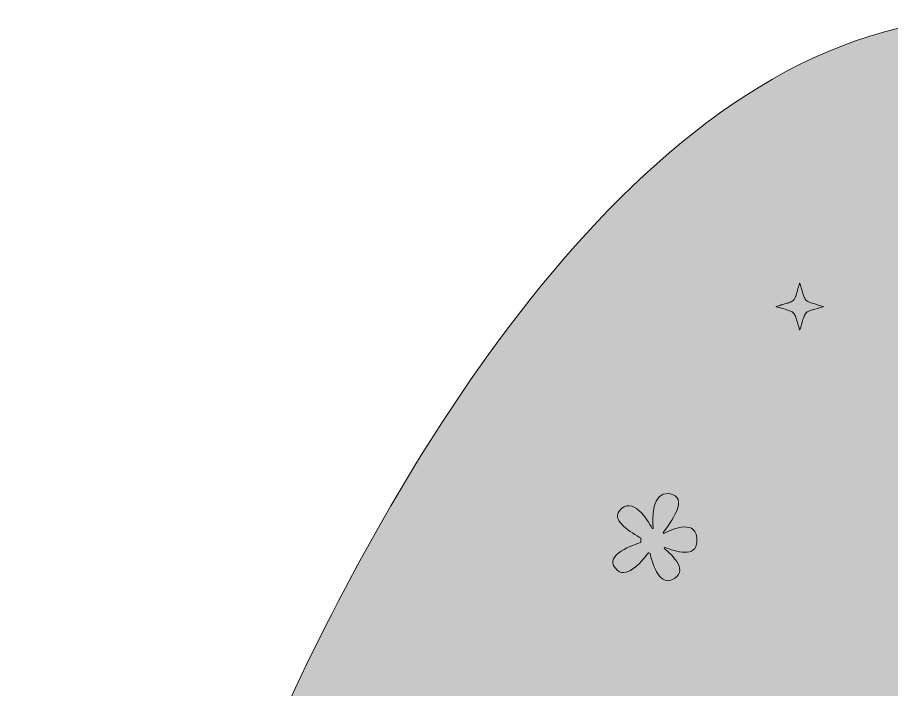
# Model space of a CAD drawing. Extents: x 187 to 822, y -943 to -57.
# Drawn here: x 186.9 to 472.7, y -277.3 to -57.4 of the extents above; entities that cross this region are included whole.
import ezdxf

# ---------------------------------------------------------------- set-up
doc = ezdxf.new("R2010")
doc.units = 0
doc.header["$MEASUREMENT"] = 0
doc.layers.add('Layer 1', color=7, linetype='Continuous', lineweight=0)

# ---------------------------------------------------------------- blocks, each defined once
blk = doc.blocks.new('Block_2')
at = {"layer": 'Layer 1', "true_color": 0xffdab2, "transparency": 33554687}
h = blk.add_hatch(color=41, dxfattribs=at)
h.dxf.hatch_style = 2
edge = h.paths.add_edge_path()
edge.add_spline(control_points=[(565.37, -640.32), (565.37, -640.32), (557.12, -663.87), (547.34, -684.68), (563.15, -692.56), (580.81, -706.08), (596.33, -729.27), (596.33, -729.27), (633.67, -787.58), (603.46, -833.32), (603.46, -833.32), (580.8, -870.66), (515.35, -876.95), (515.35, -876.95), (448.79, -881.36), (414.84, -845.11), (413.49, -843.66), (412.12, -842.25), (410.74, -840.84), (404.61, -834.58), (385.74, -810.92), (397.57, -766.7), (406.01, -735.15), (425.76, -707.67), (453.24, -690), (455.97, -688.24), (458.83, -686.55), (461.79, -684.97), (451.95, -664.09), (443.63, -640.32), (443.63, -640.32), (375.42, -693.23), (385.48, -662.18), (385.48, -662.18), (385.48, -662.18), (402.09, -551.54), (455, -567.72), (491.97, -579.03), (497.35, -638.99), (497.23, -674.11), (498.54, -674.01), (499.86, -673.93), (501.19, -673.9), (501.78, -673.89), (502.37, -673.87), (502.96, -673.85), (504.21, -673.8), (507.31, -673.75), (511.77, -674.19), (511.65, -639.08), (517, -579.03), (554, -567.72), (606.91, -551.54), (623.53, -662.18), (623.53, -662.18), (623.53, -662.18), (633.59, -693.23), (565.37, -640.32)], knot_values=[0, 0, 0, 0, 1, 1, 1, 2, 2, 2, 3, 3, 3, 4, 4, 4, 5, 5, 5, 6, 6, 6, 7, 7, 7, 8, 8, 8, 9, 9, 9, 10, 10, 10, 11, 11, 11, 12, 12, 12, 13, 13, 13, 14, 14, 14, 15, 15, 15, 16, 16, 16, 17, 17, 17, 18, 18, 18, 19, 19, 19, 19], degree=3, periodic=0)
edge = h.paths.add_edge_path()
edge.add_spline(control_points=[(488.09, -108.92), (497.15, -99.86), (511.85, -99.86), (520.92, -108.92), (529.98, -117.99), (529.98, -132.69), (520.92, -141.76), (511.85, -150.82), (497.15, -150.82), (488.09, -141.76), (479.02, -132.69), (479.02, -117.99), (488.09, -108.92)], knot_values=[0, 0, 0, 0, 1, 1, 1, 2, 2, 2, 3, 3, 3, 4, 4, 4, 4], degree=3, periodic=0)
edge = h.paths.add_edge_path()
edge.add_spline(control_points=[(819.71, -579.14), (818.96, -571.71), (818.03, -564.08), (816.93, -556.28), (811.22, -515.72), (801.04, -470.51), (787.4, -424.77), (785.55, -418.49), (783.61, -412.18), (781.63, -405.91), (778.01, -394.48), (774.19, -383.06), (770.18, -371.69), (768.01, -365.6), (765.82, -359.53), (763.56, -353.48), (753.72, -327.14), (742.93, -301.36), (731.37, -276.93), (726.26, -266.11), (720.42, -254.35), (713.86, -242.04), (711.16, -236.96), (708.34, -231.8), (705.41, -226.57), (700.31, -217.51), (694.87, -208.27), (689.1, -199.04), (686.08, -194.24), (682.98, -189.41), (679.82, -184.63), (636.32, -119.2), (576.27, -57.42), (504.51, -57.42), (397.44, -57.42), (316.41, -194.96), (277.64, -276.93), (270.05, -292.95), (262.8, -309.53), (255.94, -326.5), (253.74, -331.92), (251.6, -337.36), (249.49, -342.84), (245.61, -352.91), (241.86, -363.07), (238.27, -373.29), (236.35, -378.73), (234.5, -384.19), (232.66, -389.66), (217.37, -435.48), (205.2, -481.83), (197.27, -524.53), (196.22, -530.24), (195.23, -535.9), (194.32, -541.46), (192.58, -552.25), (191.12, -562.77), (189.96, -572.91), (189.3, -578.79), (188.74, -584.54), (188.3, -590.15), (187.37, -601.51), (186.9, -612.34), (186.9, -622.5), (186.9, -655.72), (191.94, -687.76), (201.33, -717.91), (203.53, -725.07), (206, -732.11), (208.7, -739.02), (213.96, -752.58), (220.12, -765.67), (227.12, -778.25), (231.19, -785.61), (235.56, -792.78), (240.17, -799.75), (297.16, -885.8), (394.38, -942.58), (504.51, -942.58), (670.97, -942.58), (807.94, -812.84), (821.07, -648.43), (821.74, -640.04), (822.08, -631.59), (822.1, -623.05), (822.1, -623.05), (822.1, -622.5), (822.1, -622.5), (822.1, -609.1), (821.28, -594.56), (819.71, -579.14)], knot_values=[0, 0, 0, 0, 1, 1, 1, 2, 2, 2, 3, 3, 3, 4, 4, 4, 5, 5, 5, 6, 6, 6, 7, 7, 7, 8, 8, 8, 9, 9, 9, 10, 10, 10, 11, 11, 11, 12, 12, 12, 13, 13, 13, 14, 14, 14, 15, 15, 15, 16, 16, 16, 17, 17, 17, 18, 18, 18, 19, 19, 19, 20, 20, 20, 21, 21, 21, 22, 22, 22, 23, 23, 23, 24, 24, 24, 25, 25, 25, 26, 26, 26, 27, 27, 27, 28, 28, 28, 29, 29, 29, 30, 30, 30, 30], degree=3, periodic=0)
at = {"layer": 'Layer 1'}
blk.add_open_spline([(819.71, -579.14), (818.96, -571.71), (818.03, -564.08), (816.93, -556.28), (811.22, -515.72), (801.04, -470.51), (787.4, -424.77), (785.55, -418.49), (783.61, -412.18), (781.63, -405.91), (778.01, -394.48), (774.19, -383.06), (770.18, -371.69), (768.01, -365.6), (765.82, -359.53), (763.56, -353.48), (753.72, -327.14), (742.93, -301.36), (731.37, -276.93), (726.26, -266.11), (720.42, -254.35), (713.86, -242.04), (711.16, -236.96), (708.34, -231.8), (705.41, -226.57), (700.31, -217.51), (694.87, -208.27), (689.1, -199.04), (686.08, -194.24), (682.98, -189.41), (679.82, -184.63), (636.32, -119.2), (576.27, -57.42), (504.51, -57.42), (397.44, -57.42), (316.41, -194.96), (277.64, -276.93), (270.05, -292.95), (262.8, -309.53), (255.94, -326.5), (253.74, -331.92), (251.6, -337.36), (249.49, -342.84), (245.61, -352.91), (241.86, -363.07), (238.27, -373.29), (236.35, -378.73), (234.5, -384.19), (232.66, -389.66), (217.37, -435.48), (205.2, -481.83), (197.27, -524.53), (196.22, -530.24), (195.23, -535.9), (194.32, -541.46), (192.58, -552.25), (191.12, -562.77), (189.96, -572.91), (189.3, -578.79), (188.74, -584.54), (188.3, -590.15), (187.37, -601.51), (186.9, -612.34), (186.9, -622.5), (186.9, -655.72), (191.94, -687.76), (201.33, -717.91), (203.53, -725.07), (206, -732.11), (208.7, -739.02), (213.96, -752.58), (220.12, -765.67), (227.12, -778.25), (231.19, -785.61), (235.56, -792.78), (240.17, -799.75), (297.16, -885.8), (394.38, -942.58), (504.51, -942.58), (670.97, -942.58), (807.94, -812.84), (821.07, -648.43), (821.74, -640.04), (822.08, -631.59), (822.1, -623.05), (822.1, -623.05), (822.1, -622.5), (822.1, -622.5), (822.1, -609.1), (821.28, -594.56), (819.71, -579.14)], degree=3, knots=[0, 0, 0, 0, 1, 1, 1, 2, 2, 2, 3, 3, 3, 4, 4, 4, 5, 5, 5, 6, 6, 6, 7, 7, 7, 8, 8, 8, 9, 9, 9, 10, 10, 10, 11, 11, 11, 12, 12, 12, 13, 13, 13, 14, 14, 14, 15, 15, 15, 16, 16, 16, 17, 17, 17, 18, 18, 18, 19, 19, 19, 20, 20, 20, 21, 21, 21, 22, 22, 22, 23, 23, 23, 24, 24, 24, 25, 25, 25, 26, 26, 26, 27, 27, 27, 28, 28, 28, 29, 29, 29, 30, 30, 30, 30], dxfattribs=at)
blk = doc.blocks.new('Block_1')
at = {"layer": 'Layer 1', "true_color": 0x542400, "transparency": 33554687}
h = blk.add_hatch(color=38, dxfattribs=at)
h.dxf.hatch_style = 2
edge = h.paths.add_edge_path()
edge.add_spline(control_points=[(450.3, -151.93), (450.29, -151.92), (450.29, -151.92), (450.28, -151.92), (449.25, -151.62), (448.21, -151.33), (447.18, -151.03), (446.55, -150.85), (445.92, -150.67), (445.33, -150.35), (445.09, -150.22), (444.87, -150.07), (444.69, -149.87), (444.36, -149.49), (444.15, -149.05), (443.98, -148.59), (443.57, -147.41), (443.27, -146.19), (442.9, -145), (442.9, -145), (442.9, -145), (442.9, -145), (442.9, -145), (442.73, -144.44), (442.73, -144.44), (442.73, -144.43), (442.72, -144.42), (442.72, -144.42), (442.7, -144.39), (442.66, -144.37), (442.63, -144.38), (442.61, -144.39), (442.59, -144.41), (442.58, -144.44), (442.58, -144.44), (442.46, -144.82), (442.46, -144.82), (442.45, -144.87), (442.43, -144.92), (442.42, -144.98), (442.42, -144.98), (442.42, -144.98), (442.42, -144.98), (442.42, -144.98), (442.34, -145.24), (442.34, -145.24), (442.29, -145.41), (442.23, -145.59), (442.19, -145.78), (442.19, -145.78), (442.06, -146.21), (442.06, -146.21), (442.03, -146.3), (442, -146.39), (441.97, -146.49), (441.94, -146.59), (441.92, -146.7), (441.89, -146.8), (441.89, -146.8), (441.88, -146.81), (441.88, -146.81), (441.88, -146.81), (441.69, -147.47), (441.69, -147.47), (441.69, -147.47), (441.69, -147.47), (441.69, -147.47), (441.65, -147.6), (441.6, -147.73), (441.56, -147.87), (441.56, -147.87), (441.34, -148.55), (441.34, -148.55), (441.34, -148.55), (441.34, -148.55), (441.34, -148.55), (441.32, -148.61), (441.29, -148.67), (441.27, -148.73), (441.21, -148.92), (441.11, -149.09), (441.02, -149.27), (440.9, -149.53), (440.74, -149.78), (440.53, -149.96), (440.11, -150.33), (439.61, -150.56), (439.08, -150.73), (438.67, -150.87), (438.25, -150.99), (437.83, -151.12), (437.83, -151.12), (436.89, -151.39), (436.89, -151.39), (436.89, -151.39), (436.71, -151.44), (436.71, -151.44), (436.71, -151.44), (436.62, -151.47), (436.62, -151.47), (436.62, -151.47), (436.44, -151.51), (436.44, -151.51), (436.44, -151.51), (436.44, -151.51), (436.44, -151.51), (436.44, -151.51), (436.34, -151.54), (436.34, -151.54), (436.34, -151.54), (436.17, -151.59), (436.17, -151.59), (436.17, -151.59), (436.17, -151.59), (436.17, -151.59), (436.17, -151.59), (436.07, -151.62), (436.07, -151.62), (436.07, -151.62), (435.91, -151.67), (435.91, -151.67), (435.91, -151.67), (435.4, -151.81), (435.4, -151.81), (435.4, -151.81), (435.4, -151.81), (435.4, -151.81), (435.4, -151.81), (435.4, -151.81), (435.4, -151.81), (435.4, -151.81), (435.3, -151.84), (435.3, -151.84), (435.3, -151.84), (435.3, -151.84), (435.3, -151.84), (435.3, -151.84), (435.3, -151.84), (435.3, -151.84), (435.3, -151.84), (434.96, -151.93), (434.96, -151.93), (434.95, -151.94), (434.94, -151.94), (434.94, -151.95), (434.93, -151.96), (434.92, -151.98), (434.92, -151.99), (434.92, -152), (434.92, -152), (434.93, -152.01), (434.93, -152.03), (434.94, -152.04), (434.96, -152.05), (434.96, -152.05), (434.96, -152.05), (434.96, -152.05), (434.96, -152.05), (435.02, -152.06), (435.02, -152.06), (435.02, -152.06), (435.02, -152.06), (435.02, -152.06), (435.02, -152.06), (435.07, -152.08), (435.07, -152.08), (435.07, -152.08), (435.11, -152.09), (435.11, -152.09), (435.11, -152.09), (435.11, -152.09), (435.11, -152.09), (435.11, -152.09), (435.74, -152.27), (435.74, -152.27), (435.74, -152.27), (435.74, -152.27), (435.74, -152.27), (435.75, -152.28), (435.75, -152.28), (435.76, -152.28), (435.76, -152.28), (435.76, -152.28), (435.76, -152.28), (435.77, -152.28), (435.77, -152.29), (435.78, -152.29), (435.78, -152.29), (435.78, -152.29), (435.78, -152.29), (435.78, -152.29), (436.2, -152.41), (436.2, -152.41), (436.2, -152.41), (436.2, -152.41), (436.2, -152.41), (436.24, -152.42), (436.28, -152.44), (436.31, -152.45), (437.37, -152.76), (438.45, -153), (439.47, -153.4), (439.94, -153.58), (440.36, -153.82), (440.69, -154.21), (441.01, -154.57), (441.21, -155), (441.35, -155.45), (441.55, -156.06), (441.74, -156.67), (441.93, -157.28), (442.04, -157.62), (442.13, -157.97), (442.23, -158.31), (442.36, -158.72), (442.48, -159.14), (442.61, -159.58), (442.61, -159.61), (442.64, -159.62), (442.66, -159.62), (442.69, -159.62), (442.71, -159.61), (442.72, -159.58), (443.06, -158.45), (443.39, -157.32), (443.72, -156.2), (443.8, -155.94), (443.87, -155.67), (443.97, -155.42), (443.97, -155.42), (443.98, -155.39), (444, -155.33), (444.01, -155.32), (444.01, -155.31), (444.02, -155.3), (444.02, -155.28), (444.03, -155.26), (444.04, -155.24), (444.04, -155.24), (444.04, -155.23), (444.05, -155.22), (444.06, -155.2), (444.06, -155.18), (444.07, -155.16), (444.15, -155), (444.25, -154.77), (444.38, -154.56), (444.38, -154.55), (444.38, -154.55), (444.38, -154.55), (444.43, -154.45), (444.49, -154.36), (444.55, -154.28), (444.56, -154.27), (444.56, -154.27), (444.56, -154.27), (444.64, -154.16), (444.73, -154.07), (444.83, -153.98), (444.83, -153.98), (444.83, -153.98), (444.83, -153.98), (444.85, -153.96), (444.87, -153.95), (444.89, -153.93), (444.89, -153.93), (444.89, -153.93), (444.89, -153.93), (445.04, -153.8), (445.21, -153.69), (445.4, -153.59), (445.97, -153.3), (446.59, -153.13), (447.2, -152.94), (447.73, -152.79), (448.25, -152.65), (448.78, -152.5), (449.29, -152.35), (449.79, -152.21), (450.3, -152.06), (450.3, -152.06), (450.3, -152.06), (450.3, -152.06), (450.37, -152.04), (450.36, -151.95), (450.3, -151.93)], knot_values=[0, 0, 0, 0, 1, 1, 1, 2, 2, 2, 3, 3, 3, 4, 4, 4, 5, 5, 5, 6, 6, 6, 7, 7, 7, 8, 8, 8, 9, 9, 9, 10, 10, 10, 11, 11, 11, 12, 12, 12, 13, 13, 13, 14, 14, 14, 15, 15, 15, 16, 16, 16, 17, 17, 17, 18, 18, 18, 19, 19, 19, 20, 20, 20, 21, 21, 21, 22, 22, 22, 23, 23, 23, 24, 24, 24, 25, 25, 25, 26, 26, 26, 27, 27, 27, 28, 28, 28, 29, 29, 29, 30, 30, 30, 31, 31, 31, 32, 32, 32, 33, 33, 33, 34, 34, 34, 35, 35, 35, 36, 36, 36, 37, 37, 37, 38, 38, 38, 39, 39, 39, 40, 40, 40, 41, 41, 41, 42, 42, 42, 43, 43, 43, 44, 44, 44, 45, 45, 45, 46, 46, 46, 47, 47, 47, 48, 48, 48, 49, 49, 49, 50, 50, 50, 51, 51, 51, 52, 52, 52, 53, 53, 53, 54, 54, 54, 55, 55, 55, 56, 56, 56, 57, 57, 57, 58, 58, 58, 59, 59, 59, 60, 60, 60, 61, 61, 61, 62, 62, 62, 63, 63, 63, 64, 64, 64, 65, 65, 65, 66, 66, 66, 67, 67, 67, 68, 68, 68, 69, 69, 69, 70, 70, 70, 71, 71, 71, 72, 72, 72, 73, 73, 73, 74, 74, 74, 75, 75, 75, 76, 76, 76, 77, 77, 77, 78, 78, 78, 79, 79, 79, 80, 80, 80, 81, 81, 81, 82, 82, 82, 83, 83, 83, 84, 84, 84, 85, 85, 85, 86, 86, 86, 87, 87, 87, 88, 88, 88, 89, 89, 89, 90, 90, 90, 91, 91, 91, 92, 92, 92, 93, 93, 93, 94, 94, 94, 95, 95, 95, 95], degree=3, periodic=0)
h = blk.add_hatch(color=38, dxfattribs=at)
h.dxf.hatch_style = 2
edge = h.paths.add_edge_path()
edge.add_spline(control_points=[(398.23, -226.25), (398.14, -226.13), (398.05, -226.03), (397.96, -225.92), (400.28, -223.04), (406.89, -214.07), (399.9, -213.17), (394.19, -212.43), (394.48, -221.49), (394.73, -224.54), (394.61, -224.55), (394.48, -224.56), (394.36, -224.58), (392.85, -221.7), (387.99, -213.58), (383.61, -218.92), (381.09, -221.98), (387.57, -225.99), (390.82, -227.74), (390.69, -228.21), (390.67, -228.68), (390.73, -229.16), (386.73, -230.44), (377.96, -233.89), (383.08, -238.31), (386.45, -241.22), (391.7, -234.52), (393.17, -232.49), (393.23, -232.52), (393.28, -232.56), (393.35, -232.59), (393.48, -232.64), (393.6, -232.67), (393.73, -232.72), (394.31, -235.33), (396.48, -243.34), (400.84, -241.34), (406.64, -238.67), (401.32, -233.53), (398.3, -231.12), (398.37, -230.99), (398.44, -230.84), (398.5, -230.7), (401.99, -232.13), (408.91, -234.26), (409.06, -228.82), (409.27, -221.14), (401.12, -224.74), (398.23, -226.25)], knot_values=[0, 0, 0, 0, 1, 1, 1, 2, 2, 2, 3, 3, 3, 4, 4, 4, 5, 5, 5, 6, 6, 6, 7, 7, 7, 8, 8, 8, 9, 9, 9, 10, 10, 10, 11, 11, 11, 12, 12, 12, 13, 13, 13, 14, 14, 14, 15, 15, 15, 16, 16, 16, 16], degree=3, periodic=0)
at = {"layer": 'Layer 1'}
for points, knots in [([(450.3, -151.93), (450.29, -151.92), (450.29, -151.92), (450.28, -151.92), (449.25, -151.62), (448.21, -151.33), (447.18, -151.03), (446.55, -150.85), (445.92, -150.67), (445.33, -150.35), (445.09, -150.22), (444.87, -150.07), (444.69, -149.87), (444.36, -149.49), (444.15, -149.05), (443.98, -148.59), (443.57, -147.41), (443.27, -146.19), (442.9, -145), (442.9, -145), (442.9, -145), (442.9, -145), (442.9, -145), (442.73, -144.44), (442.73, -144.44), (442.73, -144.43), (442.72, -144.42), (442.72, -144.42), (442.7, -144.39), (442.66, -144.37), (442.63, -144.38), (442.61, -144.39), (442.59, -144.41), (442.58, -144.44), (442.58, -144.44), (442.46, -144.82), (442.46, -144.82), (442.45, -144.87), (442.43, -144.92), (442.42, -144.98), (442.42, -144.98), (442.42, -144.98), (442.42, -144.98), (442.42, -144.98), (442.34, -145.24), (442.34, -145.24), (442.29, -145.41), (442.23, -145.59), (442.19, -145.78), (442.19, -145.78), (442.06, -146.21), (442.06, -146.21), (442.03, -146.3), (442, -146.39), (441.97, -146.49), (441.94, -146.59), (441.92, -146.7), (441.89, -146.8), (441.89, -146.8), (441.88, -146.81), (441.88, -146.81), (441.88, -146.81), (441.69, -147.47), (441.69, -147.47), (441.69, -147.47), (441.69, -147.47), (441.69, -147.47), (441.65, -147.6), (441.6, -147.73), (441.56, -147.87), (441.56, -147.87), (441.34, -148.55), (441.34, -148.55), (441.34, -148.55), (441.34, -148.55), (441.34, -148.55), (441.32, -148.61), (441.29, -148.67), (441.27, -148.73), (441.21, -148.92), (441.11, -149.09), (441.02, -149.27), (440.9, -149.53), (440.74, -149.78), (440.53, -149.96), (440.11, -150.33), (439.61, -150.56), (439.08, -150.73), (438.67, -150.87), (438.25, -150.99), (437.83, -151.12), (437.83, -151.12), (436.89, -151.39), (436.89, -151.39), (436.89, -151.39), (436.71, -151.44), (436.71, -151.44), (436.71, -151.44), (436.62, -151.47), (436.62, -151.47), (436.62, -151.47), (436.44, -151.51), (436.44, -151.51), (436.44, -151.51), (436.44, -151.51), (436.44, -151.51), (436.44, -151.51), (436.34, -151.54), (436.34, -151.54), (436.34, -151.54), (436.17, -151.59), (436.17, -151.59), (436.17, -151.59), (436.17, -151.59), (436.17, -151.59), (436.17, -151.59), (436.07, -151.62), (436.07, -151.62), (436.07, -151.62), (435.91, -151.67), (435.91, -151.67), (435.91, -151.67), (435.4, -151.81), (435.4, -151.81), (435.4, -151.81), (435.4, -151.81), (435.4, -151.81), (435.4, -151.81), (435.4, -151.81), (435.4, -151.81), (435.4, -151.81), (435.3, -151.84), (435.3, -151.84), (435.3, -151.84), (435.3, -151.84), (435.3, -151.84), (435.3, -151.84), (435.3, -151.84), (435.3, -151.84), (435.3, -151.84), (434.96, -151.93), (434.96, -151.93), (434.95, -151.94), (434.94, -151.94), (434.94, -151.95), (434.93, -151.96), (434.92, -151.98), (434.92, -151.99), (434.92, -152), (434.92, -152), (434.93, -152.01), (434.93, -152.03), (434.94, -152.04), (434.96, -152.05), (434.96, -152.05), (434.96, -152.05), (434.96, -152.05), (434.96, -152.05), (435.02, -152.06), (435.02, -152.06), (435.02, -152.06), (435.02, -152.06), (435.02, -152.06), (435.02, -152.06), (435.07, -152.08), (435.07, -152.08), (435.07, -152.08), (435.11, -152.09), (435.11, -152.09), (435.11, -152.09), (435.11, -152.09), (435.11, -152.09), (435.11, -152.09), (435.74, -152.27), (435.74, -152.27), (435.74, -152.27), (435.74, -152.27), (435.74, -152.27), (435.75, -152.28), (435.75, -152.28), (435.76, -152.28), (435.76, -152.28), (435.76, -152.28), (435.76, -152.28), (435.77, -152.28), (435.77, -152.29), (435.78, -152.29), (435.78, -152.29), (435.78, -152.29), (435.78, -152.29), (435.78, -152.29), (436.2, -152.41), (436.2, -152.41), (436.2, -152.41), (436.2, -152.41), (436.2, -152.41), (436.24, -152.42), (436.28, -152.44), (436.31, -152.45), (437.37, -152.76), (438.45, -153), (439.47, -153.4), (439.94, -153.58), (440.36, -153.82), (440.69, -154.21), (441.01, -154.57), (441.21, -155), (441.35, -155.45), (441.55, -156.06), (441.74, -156.67), (441.93, -157.28), (442.04, -157.62), (442.13, -157.97), (442.23, -158.31), (442.36, -158.72), (442.48, -159.14), (442.61, -159.58), (442.61, -159.61), (442.64, -159.62), (442.66, -159.62), (442.69, -159.62), (442.71, -159.61), (442.72, -159.58), (443.06, -158.45), (443.39, -157.32), (443.72, -156.2), (443.8, -155.94), (443.87, -155.67), (443.97, -155.42), (443.97, -155.42), (443.98, -155.39), (444, -155.33), (444.01, -155.32), (444.01, -155.31), (444.02, -155.3), (444.02, -155.28), (444.03, -155.26), (444.04, -155.24), (444.04, -155.24), (444.04, -155.23), (444.05, -155.22), (444.06, -155.2), (444.06, -155.18), (444.07, -155.16), (444.15, -155), (444.25, -154.77), (444.38, -154.56), (444.38, -154.55), (444.38, -154.55), (444.38, -154.55), (444.43, -154.45), (444.49, -154.36), (444.55, -154.28), (444.56, -154.27), (444.56, -154.27), (444.56, -154.27), (444.64, -154.16), (444.73, -154.07), (444.83, -153.98), (444.83, -153.98), (444.83, -153.98), (444.83, -153.98), (444.85, -153.96), (444.87, -153.95), (444.89, -153.93), (444.89, -153.93), (444.89, -153.93), (444.89, -153.93), (445.04, -153.8), (445.21, -153.69), (445.4, -153.59), (445.97, -153.3), (446.59, -153.13), (447.2, -152.94), (447.73, -152.79), (448.25, -152.65), (448.78, -152.5), (449.29, -152.35), (449.79, -152.21), (450.3, -152.06), (450.3, -152.06), (450.3, -152.06), (450.3, -152.06), (450.37, -152.04), (450.36, -151.95), (450.3, -151.93)], [0, 0, 0, 0, 1, 1, 1, 2, 2, 2, 3, 3, 3, 4, 4, 4, 5, 5, 5, 6, 6, 6, 7, 7, 7, 8, 8, 8, 9, 9, 9, 10, 10, 10, 11, 11, 11, 12, 12, 12, 13, 13, 13, 14, 14, 14, 15, 15, 15, 16, 16, 16, 17, 17, 17, 18, 18, 18, 19, 19, 19, 20, 20, 20, 21, 21, 21, 22, 22, 22, 23, 23, 23, 24, 24, 24, 25, 25, 25, 26, 26, 26, 27, 27, 27, 28, 28, 28, 29, 29, 29, 30, 30, 30, 31, 31, 31, 32, 32, 32, 33, 33, 33, 34, 34, 34, 35, 35, 35, 36, 36, 36, 37, 37, 37, 38, 38, 38, 39, 39, 39, 40, 40, 40, 41, 41, 41, 42, 42, 42, 43, 43, 43, 44, 44, 44, 45, 45, 45, 46, 46, 46, 47, 47, 47, 48, 48, 48, 49, 49, 49, 50, 50, 50, 51, 51, 51, 52, 52, 52, 53, 53, 53, 54, 54, 54, 55, 55, 55, 56, 56, 56, 57, 57, 57, 58, 58, 58, 59, 59, 59, 60, 60, 60, 61, 61, 61, 62, 62, 62, 63, 63, 63, 64, 64, 64, 65, 65, 65, 66, 66, 66, 67, 67, 67, 68, 68, 68, 69, 69, 69, 70, 70, 70, 71, 71, 71, 72, 72, 72, 73, 73, 73, 74, 74, 74, 75, 75, 75, 76, 76, 76, 77, 77, 77, 78, 78, 78, 79, 79, 79, 80, 80, 80, 81, 81, 81, 82, 82, 82, 83, 83, 83, 84, 84, 84, 85, 85, 85, 86, 86, 86, 87, 87, 87, 88, 88, 88, 89, 89, 89, 90, 90, 90, 91, 91, 91, 92, 92, 92, 93, 93, 93, 94, 94, 94, 95, 95, 95, 95]), ([(398.23, -226.25), (398.14, -226.13), (398.05, -226.03), (397.96, -225.92), (400.28, -223.04), (406.89, -214.07), (399.9, -213.17), (394.19, -212.43), (394.48, -221.49), (394.73, -224.54), (394.61, -224.55), (394.48, -224.56), (394.36, -224.58), (392.85, -221.7), (387.99, -213.58), (383.61, -218.92), (381.09, -221.98), (387.57, -225.99), (390.82, -227.74), (390.69, -228.21), (390.67, -228.68), (390.73, -229.16), (386.73, -230.44), (377.96, -233.89), (383.08, -238.31), (386.45, -241.22), (391.7, -234.52), (393.17, -232.49), (393.23, -232.52), (393.28, -232.56), (393.35, -232.59), (393.48, -232.64), (393.6, -232.67), (393.73, -232.72), (394.31, -235.33), (396.48, -243.34), (400.84, -241.34), (406.64, -238.67), (401.32, -233.53), (398.3, -231.12), (398.37, -230.99), (398.44, -230.84), (398.5, -230.7), (401.99, -232.13), (408.91, -234.26), (409.06, -228.82), (409.27, -221.14), (401.12, -224.74), (398.23, -226.25)], [0, 0, 0, 0, 1, 1, 1, 2, 2, 2, 3, 3, 3, 4, 4, 4, 5, 5, 5, 6, 6, 6, 7, 7, 7, 8, 8, 8, 9, 9, 9, 10, 10, 10, 11, 11, 11, 12, 12, 12, 13, 13, 13, 14, 14, 14, 15, 15, 15, 16, 16, 16, 16])]:
    blk.add_open_spline(points, degree=3, knots=knots, dxfattribs=at)
blk.add_blockref('Block_2', (0, 0), dxfattribs=at)
blk = doc.blocks.new('Block_0')
at = {"layer": 'Layer 1'}
blk.add_blockref('Block_1', (0, 0), dxfattribs=at)

msp = doc.modelspace()

# ---------------------------------------------------------------- block references
at = {"layer": 'Layer 1'}
msp.add_blockref('Block_0', (0, 0), dxfattribs=at)

doc.saveas('drawing.dxf')
